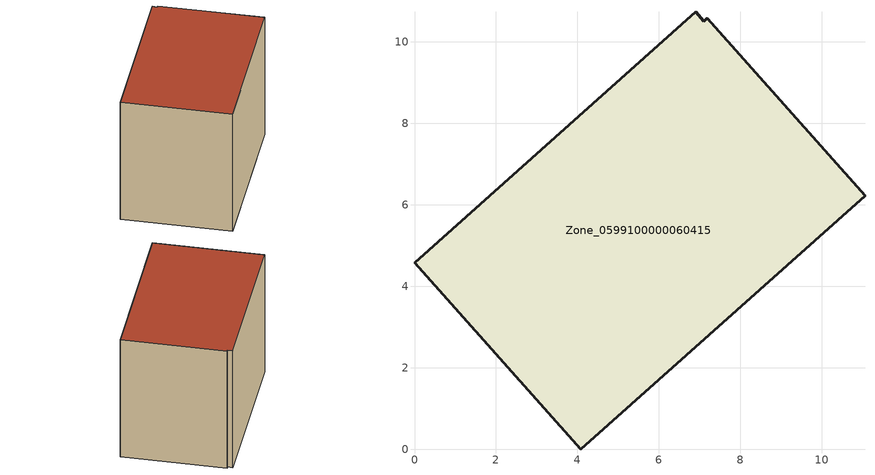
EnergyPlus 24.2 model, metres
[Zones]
Zone_0599100000060415
 floor ground (C_G): 4.08,0 0,4.58 6.9,10.74 7.11,10.51 7.18,10.58 11.06,6.22 z0
 wall outside (C_F): 4.08,0 11.06,6.22 7.18,10.58 7.11,10.51 6.9,10.74 0,4.58 4.08,0 z0:7.61
 roof outside (C_R): 0,4.58 4.08,0 11.06,6.22 7.18,10.58 7.11,10.51 6.9,10.74 z7.61
[BUILDING]
Pand.0599100000060415: North Axis=0; Terrain=City; Loads Convergence Tolerance Value=0.04; Temperature Convergence Tolerance Value=0.4; Solar Distribution=FullExterior; Maximum Number of Warmup Days=25; Minimum Number of Warmup Days=1
[Site:Location]
Rotterdam.The.Hague.AP_ZH_NLD Design_Conditions: Latitude=51.96; Longitude=4.45; Time Zone=1; Elevation=-4.5
[SITE:GROUNDTEMPERATURE:BUILDINGSURFACE]
18, 18, 18, 18, 18, 18, 18, 18, 18, 18, 18, 18
[MATERIAL] Thermal Absorptance=0.9; Solar Absorptance=0.7; Visible Absorptance=0.7
Name | Roughness | Thickness | Conductivity | Density | Specific Heat
G.TC.1965-1974 | MediumSmooth | 0.15 | 0.882353 | 540 | 1210
F.TC.1965-1974 | Rough | 0.3 | 0.697674 | 1920 | 840
R.TC.1965-1974 | MediumRough | 0.2 | 0.232558 | 1500 | 1000
[CONSTRUCTION]
C_G: G.TC.1965-1974
C_F: F.TC.1965-1974
C_R: R.TC.1965-1974
[ZONE]
Zone_0599100000060415: Type=1; Multiplier=1; Ceiling Height=Autocalculate; Volume=Autocalculate; Floor Area=autocalculate; Part of Total Floor Area=Yes
[ZONEINFILTRATION:DESIGNFLOWRATE]
Infil_Zone_0599100000060415: Zone or ZoneList or Space or SpaceList=Zone_0599100000060415; Schedule=AlwaysOn; Design Flow Rate Calculation Method=Flow/Area; Flow Rate per Floor Area=0.003; Constant Term Coefficient=1; Temperature Term Coefficient=0; Velocity Term Coefficient=0; Velocity Squared Term Coefficient=0
[HVACTEMPLATE:ZONE:IDEALLOADSAIRSYSTEM]
Zone_0599100000060415: Maximum Heating Supply Air Temperature=50; Minimum Cooling Supply Air Temperature=13; Maximum Heating Supply Air Humidity Ratio=0.0156; Minimum Cooling Supply Air Humidity Ratio=0.0077; Heating Limit=NoLimit; Cooling Limit=NoLimit; Dehumidification Control Type=ConstantSensibleHeatRatio; Cooling Sensible Heat Ratio=0.7; Dehumidification Setpoint=60; Humidification Control Type=None; Humidification Setpoint=30; Outdoor Air Method=None; Outdoor Air Flow Rate per Person=0.00944; Outdoor Air Flow Rate per Zone Floor Area=0; Outdoor Air Flow Rate per Zone=0; Demand Controlled Ventilation Type=None; Outdoor Air Economizer Type=NoEconomizer; Heat Recovery Type=None; Sensible Heat Recovery Effectiveness=0.7; Latent Heat Recovery Effectiveness=0.65
[ZONECONTROL:THERMOSTAT]
ThermostatControl_Zone_0599100000060415: Zone or ZoneList=Zone_0599100000060415; Control Type Schedule=DualSetpointControlType; Control 1=Thermostat_Zone_0599100000060415; Temperature Difference Between Cutout And Setpoint=0
[THERMOSTATSETPOINT:DUALSETPOINT]
Thermostat_Zone_0599100000060415: Heating Setpoint Temperature Schedule=HeatingSetpoint_Zone_0599100000060415; Cooling Setpoint Temperature Schedule=CoolingSetpoint_Zone_0599100000060415
[SCHEDULE:COMPACT]
HeatingSetpoint_Zone_0599100000060415: Through: 12/31, For: AllDays, Until: 24:00, 21
CoolingSetpoint_Zone_0599100000060415: Through: 12/31, For: AllDays, Until: 24:00, 24
DualSetpointControlType: Through: 12/31, For: AllDays, Until: 24:00, 4
AlwaysOn: Through: 12/31, For: AllDays, Until: 24:00, 1
